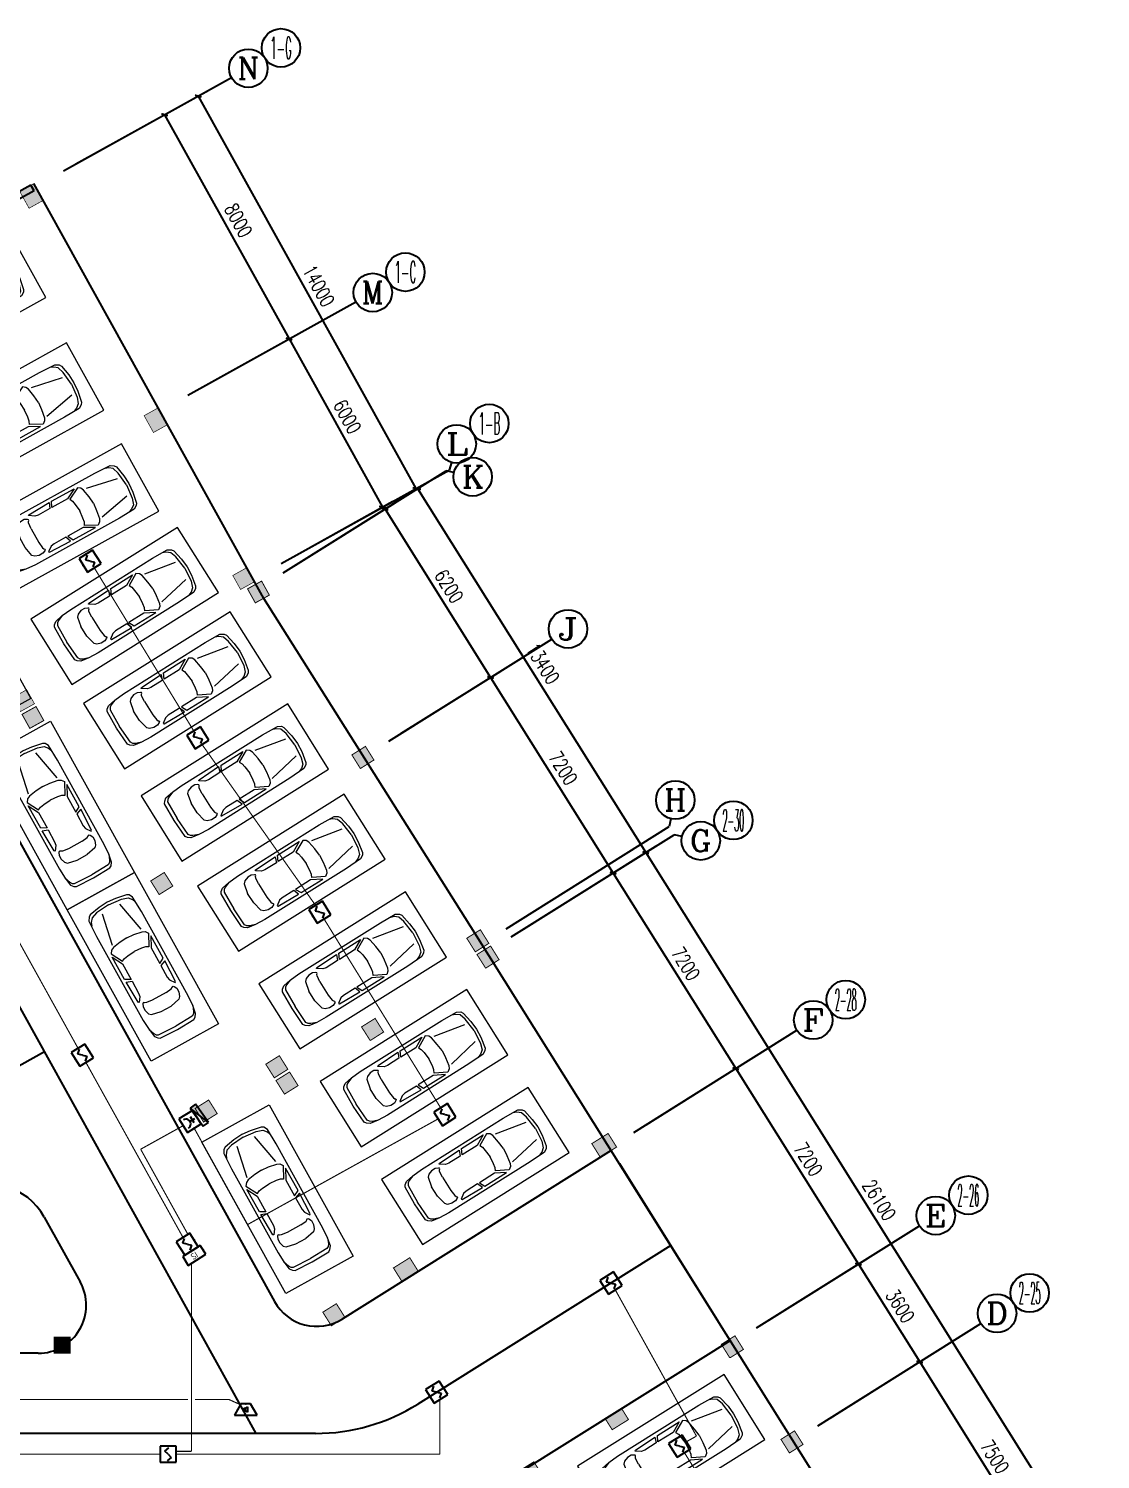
# Model space of a CAD drawing. Extents: x -6243262 to 3079315, y -2914302 to 172723.
# Drawn here: x -1889991 to -1856563, y -993200 to -948566 of the extents above; entities that cross this region are included whole.
import ezdxf
from ezdxf.enums import TextEntityAlignment as Align

# ---------------------------------------------------------------- set-up
doc = ezdxf.new("R2010")
doc.units = 0
doc.header["$LTSCALE"] = 1000
doc.linetypes.add('DOTE', pattern=[2.42, 2, -0.2, 0.02, -0.2])
for name, color, linetype in [('0-柱2', 6, 'Continuous'), ('0-柱网', 2, 'Continuous'), ('AXIS_TEXT', 7, 'Continuous'), ('C-Z-HATCH', 253, 'Continuous'), ('EQUIP-消防', 3, 'Continuous'), ('EQUIP_消火栓', 7, 'Continuous'), ('WIRE-消防', 5, 'DOTE'), ('WIRE-消防广播', 4, 'TG_BC')]:
    doc.layers.add(name, color=color, linetype=linetype)
doc.layers.add('车位', color=252, linetype='Continuous', lineweight=5)
doc.styles.add('_TCH_AXIS', font='COMPLEX', dxfattribs={"bigfont": 'GBCBIG'})
doc.styles.add('_TCH_DIM_T3', font='SIMPLEX', dxfattribs={"width": 0.705882, "bigfont": 'GBCBIG'})
doc.styles.add('_TEL_ATTDEF', font='gbenor', dxfattribs={"bigfont": 'gbcbig'})
doc.styles.add('COMPLEX', font='COMPLEX')
doc.styles.get("Standard").update_dxf_attribs({"font": 'gbenor.shx', "bigfont": 'gbcbig.shx'})
doc.styles.add('TG_LINETYPE', font='SIMPLEX', dxfattribs={"width": 0.8, "height": 3.5, "bigfont": 'HZTXT'})
doc.linetypes.add('TG_BC', pattern='A,2,-0.85,["BC",TG_LINETYPE,S=0.1,R=0,X=-0.65,Y=-0.15],0', length=2.85)
doc.dimstyles.new('_TCH_ARCH&&150', dxfattribs={"dimtxt": 446.25, "dimasz": 150, "dimexe": 375, "dimexo": 450, "dimgap": 189.375, "dimtad": 1, "dimdec": 0, "dimzin": 0, "dimdsep": 46, "dimtxsty": '_TCH_DIM_T3', "dimblk": 'ARCHTICK', "dimcen": 0.09, "dimclrt": 7, "dimazin": 2, "dimtfac": 1, "dimtdec": 0, "dimtix": 1, "dimtmove": 2, "dimatfit": 3, "dimfxl": 0, "dimtolj": 1, "dimtzin": 0, "dimarcsym": 0})

# ---------------------------------------------------------------- blocks, each defined once
blk = doc.blocks.new('chewei')
at = {"layer": '车位', "color": 0}
for p, q in [((49023, 154737), (49090, 154915)), ((49090, 154915), (49134, 154982)), ((49134, 154982), (49201, 155026)), ((49201, 155026), (49801, 155049)), ((50401, 155026), (49801, 155049)), ((50467, 154982), (50401, 155026)), ((50512, 154915), (50467, 154982)), ((50578, 154737), (50512, 154915)), ((49201, 154160), (49245, 154293)), ((49201, 154026), (49201, 154160)), ((49245, 153938), (49201, 154026)), ((49245, 154293), (49312, 154360)), ((49312, 154360), (49623, 154426)), ((49623, 154426), (49978, 154426)), ((50290, 154360), (49978, 154426)), ((50356, 154293), (50290, 154360)), ((50401, 154160), (50356, 154293)), ((50356, 153938), (50401, 154026)), ((50401, 154026), (50401, 154160)), ((49134, 153826), (49112, 153093)), ((49156, 153849), (49134, 153826)), ((49267, 153693), (49156, 153849)), ((49267, 153915), (49245, 153938)), ((49290, 153915), (49267, 153915)), ((49290, 153582), (49267, 153693)), ((49312, 153938), (49290, 153915)), ((49290, 153160), (49290, 153582)), ((49356, 153960), (49312, 153938)), ((49556, 153982), (49356, 153960)), ((50045, 153982), (49556, 153982)), ((50045, 153982), (50245, 153960)), ((50245, 153960), (50290, 153938)), ((50290, 153938), (50312, 153915)), ((50312, 153915), (50334, 153915)), ((50312, 153582), (50334, 153693)), ((50312, 153160), (50312, 153582)), ((50334, 153915), (50356, 153938)), ((50334, 153693), (50445, 153849)), ((50445, 153849), (50467, 153826)), ((50467, 153826), (50490, 153093)), ((49112, 153093), (49290, 153160)), ((50490, 153093), (50312, 153160)), ((49290, 153093), (49112, 153004)), ((49112, 153004), (49112, 152204)), ((49290, 152538), (49290, 153093)), ((50312, 153093), (50490, 153004)), ((50312, 152538), (50312, 153093)), ((50490, 153004), (50490, 152204)), ((49112, 152204), (49290, 152538)), ((49134, 152093), (49334, 152471)), ((49334, 152471), (49423, 152427)), ((49423, 152427), (49556, 152404)), ((49556, 152404), (49801, 152382)), ((50045, 152404), (49801, 152382)), ((50178, 152427), (50045, 152404)), ((50267, 152471), (50178, 152427)), ((50467, 152093), (50267, 152471)), ((50490, 152204), (50312, 152538)), ((49201, 152004), (49134, 152093)), ((49290, 151960), (49201, 152004)), ((49556, 151916), (49290, 151960)), ((49490, 150871), (49290, 151871)), ((49801, 151893), (49556, 151916)), ((49801, 151893), (50045, 151916)), ((50045, 151916), (50312, 151960)), ((50112, 150871), (50312, 151871)), ((50312, 151960), (50401, 152004)), ((50401, 152004), (50467, 152093)), ((49067, 150938), (49023, 151049)), ((49156, 150827), (49067, 150938)), ((50445, 150827), (50534, 150938)), ((50534, 150938), (50578, 151049)), ((49356, 150760), (49156, 150827)), ((49801, 150716), (49356, 150760)), ((49801, 150716), (50245, 150760)), ((50245, 150760), (50445, 150827))]:
    blk.add_line(p, q, dxfattribs=at)
for points in [[(48601, 150227), (51001, 150227), (51001, 155627), (48601, 155627)], [(50578, 154737), (50601, 154404), (50601, 151404), (50578, 150871), (50512, 150760), (50445, 150716), (50090, 150649), (49801, 150627), (49512, 150649), (49156, 150716), (49090, 150760), (49023, 150871), (49001, 151404), (49001, 154404), (49023, 154737), (49067, 155004), (49134, 155093), (49201, 155137), (49801, 155160), (50401, 155137), (50467, 155093), (50534, 155004)]]:
    blk.add_lwpolyline(points, close=True, dxfattribs=at)
blk = doc.blocks.new('0-柱2')
at = {"layer": '0-柱2'}
h = blk.add_hatch(color=0, dxfattribs=at)
h.dxf.hatch_style = 1
h.paths.add_polyline_path([(57478, 42147), (57916, 42390), (58158, 41952), (57721, 41710)])
h = blk.add_hatch(color=0, dxfattribs=at)
h.dxf.hatch_style = 1
h.paths.add_polyline_path([(50444, 38233), (50881, 38476), (51124, 38039), (50687, 37796)])
h = blk.add_hatch(color=0, dxfattribs=at)
h.dxf.hatch_style = 1
h.paths.add_polyline_path([(60732, 36967), (60998, 36543), (61421, 36808), (61155, 37233)])
h = blk.add_hatch(color=0, dxfattribs=at)
h.dxf.hatch_style = 1
h.paths.add_polyline_path([(54458, 33035), (54723, 32611), (55147, 32876), (54881, 33300)])
h = blk.add_hatch(color=0, dxfattribs=at)
h.dxf.hatch_style = 1
h.paths.add_polyline_path([(64316, 31248), (64582, 30824), (65005, 31089), (64740, 31513)])
h = blk.add_hatch(color=0, dxfattribs=at)
h.dxf.hatch_style = 1
h.paths.add_polyline_path([(58047, 27318), (58313, 26894), (58736, 27159), (58470, 27583)])
h = blk.add_hatch(color=0, dxfattribs=at)
h.dxf.hatch_style = 1
h.paths.add_polyline_path([(55843, 25937), (56109, 25512), (56532, 25778), (56266, 26202)])
h = blk.add_hatch(color=0, dxfattribs=at)
h.dxf.hatch_style = 1
h.paths.add_polyline_path([(59826, 19582), (60092, 19158), (60515, 19423), (60249, 19847)])
h = blk.add_hatch(color=0, dxfattribs=at)
h.dxf.hatch_style = 1
h.paths.add_polyline_path([(51450, 18800), (51950, 18800), (51950, 18300), (51450, 18300)])
at = {"layer": '0-柱2', "color": 0, "const_width": 30}
for points in [[(57478, 42147), (57916, 42390), (58158, 41952), (57721, 41710)], [(50444, 38233), (50881, 38476), (51124, 38039), (50687, 37796)], [(60732, 36967), (60998, 36543), (61421, 36808), (61155, 37233)], [(54458, 33035), (54723, 32611), (55147, 32876), (54881, 33300)], [(64316, 31248), (64582, 30824), (65005, 31089), (64740, 31513)], [(58047, 27318), (58313, 26894), (58736, 27159), (58470, 27583)], [(55843, 25937), (56109, 25512), (56532, 25778), (56266, 26202)], [(59826, 19582), (60092, 19158), (60515, 19423), (60249, 19847)], [(51450, 18800), (51950, 18800), (51950, 18300), (51450, 18300)]]:
    blk.add_lwpolyline(points, close=True, dxfattribs=at)
blk = doc.blocks.new('1#柱网')
at = {"layer": '0-柱网'}
for points in [[(533705, 93967), (533705, 93367), (534205, 93367), (534205, 93967)], [(533705, 85967), (533705, 85367), (534205, 85367), (534205, 85967)], [(525855, 80267), (525855, 79767), (526355, 79767), (526355, 80267)], [(533705, 80267), (533705, 79767), (534205, 79767), (534205, 80267)]]:
    blk.add_hatch(color=0, dxfattribs=at).paths.add_polyline_path(points)
at = {"layer": '0-柱网', "color": 0, "const_width": 20}
for points in [[(533705, 93967), (533705, 93367), (534205, 93367), (534205, 93967), (533705, 93967)], [(533705, 85967), (533705, 85367), (534205, 85367), (534205, 85967), (533705, 85967)], [(525855, 80267), (525855, 79767), (526355, 79767), (526355, 80267), (525855, 80267)], [(533705, 80267), (533705, 79767), (534205, 79767), (534205, 80267), (533705, 80267)]]:
    blk.add_lwpolyline(points, dxfattribs=at)
blk = doc.blocks.new('宿舍楼柱网1')
at = {"layer": '0-柱网'}
h = blk.add_hatch(color=0, dxfattribs=at)
h.dxf.hatch_style = 1
h.paths.add_polyline_path([(645860, 167538), (646284, 167803), (646019, 168227), (645595, 167962)])
h = blk.add_hatch(color=0, dxfattribs=at)
h.dxf.hatch_style = 1
h.paths.add_polyline_path([(642259, 165280), (642683, 165545), (642418, 165969), (641994, 165704)])
h = blk.add_hatch(color=0, dxfattribs=at)
h.dxf.hatch_style = 1
h.paths.add_polyline_path([(639588, 163611), (640012, 163876), (639747, 164300), (639323, 164035)])
h = blk.add_hatch(color=0, dxfattribs=at)
h.dxf.hatch_style = 1
h.paths.add_polyline_path([(649438, 161642), (649946, 161960), (649682, 162384), (649173, 162066)])
h = blk.add_hatch(color=0, dxfattribs=at)
h.dxf.hatch_style = 1
h.paths.add_polyline_path([(643252, 157765), (643761, 158083), (643496, 158507), (642987, 158189)])
h = blk.add_hatch(color=0, dxfattribs=at)
h.dxf.hatch_style = 1
h.paths.add_polyline_path([(653479, 155382), (653903, 155647), (653638, 156071), (653214, 155806)])
h = blk.add_hatch(color=0, dxfattribs=at)
h.dxf.hatch_style = 1
h.paths.add_polyline_path([(649809, 153141), (650318, 153459), (650106, 153798), (649597, 153480)])
h = blk.add_hatch(color=0, dxfattribs=at)
h.dxf.hatch_style = 1
h.paths.add_polyline_path([(655338, 152417), (655762, 152682), (655497, 153106), (655073, 152841)])
h = blk.add_hatch(color=0, dxfattribs=at)
h.dxf.hatch_style = 1
h.paths.add_polyline_path([(647208, 151453), (647632, 151718), (647367, 152142), (646943, 151877)])
h = blk.add_hatch(color=0, dxfattribs=at)
h.dxf.hatch_style = 1
h.paths.add_polyline_path([(651721, 150092), (652229, 150410), (652017, 150749), (651509, 150431)])
h = blk.add_hatch(color=0, dxfattribs=at)
h.dxf.hatch_style = 1
h.paths.add_polyline_path([(649067, 148487), (649491, 148752), (649226, 149176), (648802, 148911)])
h = blk.add_hatch(color=0, dxfattribs=at)
h.dxf.hatch_style = 1
h.paths.add_polyline_path([(659156, 146135), (659665, 146453), (659400, 146877), (658891, 146560)])
h = blk.add_hatch(color=0, dxfattribs=at)
h.dxf.hatch_style = 1
h.paths.add_polyline_path([(648829, 146138), (649071, 146576), (649596, 146285), (649354, 145848)])
h = blk.add_hatch(color=0, dxfattribs=at)
h.dxf.hatch_style = 1
h.paths.add_polyline_path([(631658, 145126), (632158, 145126), (632158, 144526), (631658, 144526)])
h = blk.add_hatch(color=0, dxfattribs=at)
h.dxf.hatch_style = 1
h.paths.add_polyline_path([(639508, 145126), (640008, 145126), (640008, 144626), (639508, 144626)])
h = blk.add_hatch(color=0, dxfattribs=at)
h.dxf.hatch_style = 1
h.paths.add_polyline_path([(646708, 145126), (647208, 145126), (647208, 144526), (646708, 144526)])
h = blk.add_hatch(color=0, dxfattribs=at)
h.dxf.hatch_style = 1
h.paths.add_polyline_path([(654841, 142811), (655083, 143249), (654558, 143539), (654316, 143102)])
h = blk.add_hatch(color=0, dxfattribs=at)
h.dxf.hatch_style = 1
h.paths.add_polyline_path([(639658, 142026), (640058, 142026), (640058, 141426), (639658, 141426)])
h = blk.add_hatch(color=0, dxfattribs=at)
h.dxf.hatch_style = 1
h.paths.add_polyline_path([(657509, 141335), (657751, 141772), (657313, 142015), (657071, 141577)])
h = blk.add_hatch(color=0, dxfattribs=at)
h.dxf.hatch_style = 1
h.paths.add_polyline_path([(631658, 137826), (632158, 137826), (632158, 137226), (631658, 137226)])
h = blk.add_hatch(color=0, dxfattribs=at)
h.dxf.hatch_style = 1
h.paths.add_polyline_path([(639508, 137726), (640008, 137726), (640008, 137226), (639508, 137226)])
h = blk.add_hatch(color=0, dxfattribs=at)
h.dxf.hatch_style = 1
h.paths.add_polyline_path([(646708, 137826), (647208, 137826), (647208, 137226), (646708, 137226)])
h = blk.add_hatch(color=0, dxfattribs=at)
h.dxf.hatch_style = 1
h.paths.add_polyline_path([(654058, 137826), (654558, 137826), (654558, 137226), (654058, 137226)])
at = {"layer": 'C-Z-HATCH'}
h = blk.add_hatch(color=0, dxfattribs=at)
h.dxf.hatch_style = 1
edge = h.paths.add_edge_path()
edge.add_line((642259, 165280), (642680, 165549))
edge.add_line((642680, 165549), (642415, 165973))
edge.add_line((642415, 165973), (641991, 165708))
edge.add_line((641991, 165708), (642262, 165283))
at = {"layer": '0-柱网', "color": 0, "const_width": 30}
for points in [[(645860, 167538), (646281, 167806), (646016, 168231), (645592, 167966), (645863, 167540)], [(642259, 165280), (642680, 165549), (642415, 165973), (641991, 165708), (642262, 165283)], [(639588, 163611), (640012, 163876), (639747, 164300), (639323, 164035), (639588, 163611)], [(649440, 161638), (649946, 161960), (649682, 162384), (649173, 162066), (649438, 161642)], [(643252, 157765), (643761, 158083), (643496, 158507), (642987, 158189), (643252, 157765)], [(653483, 155385), (653903, 155647), (653638, 156071), (653214, 155806), (653479, 155382)], [(649809, 153141), (650318, 153459), (650106, 153798), (649597, 153480), (649809, 153141)], [(655338, 152417), (655762, 152682), (655497, 153106), (655073, 152841), (655338, 152417)], [(647208, 151453), (647632, 151718), (647367, 152142), (646943, 151877), (647208, 151453)], [(651721, 150092), (652229, 150410), (652017, 150749), (651509, 150431), (651721, 150092)], [(649067, 148487), (649491, 148752), (649226, 149176), (648802, 148911), (649067, 148487)], [(659156, 146135), (659665, 146453), (659400, 146877), (658891, 146560), (659156, 146135)], [(648829, 146138), (649071, 146576), (649596, 146285), (649354, 145848), (648829, 146138)], [(654841, 142811), (655083, 143249), (654558, 143539), (654316, 143102), (654841, 142811)], [(657509, 141335), (657751, 141772), (657313, 142015), (657071, 141577), (657509, 141335)]]:
    blk.add_lwpolyline(points, dxfattribs=at)
for points in [[(631658, 145126), (632158, 145126), (632158, 144526), (631658, 144526)], [(639508, 145126), (640008, 145126), (640008, 144626), (639508, 144626)], [(646708, 145126), (647208, 145126), (647208, 144526), (646708, 144526)], [(639658, 142026), (640058, 142026), (640058, 141426), (639658, 141426)], [(631658, 137826), (632158, 137826), (632158, 137226), (631658, 137226)], [(639508, 137726), (640008, 137726), (640008, 137226), (639508, 137226)], [(646708, 137826), (647208, 137826), (647208, 137226), (646708, 137226)], [(654058, 137826), (654558, 137826), (654558, 137226), (654058, 137226)]]:
    blk.add_lwpolyline(points, close=True, dxfattribs=at)
blk = doc.blocks.new('_ArchTick')
at = {"color": 0, "linetype": 'ByBlock', "const_width": 0.4}
blk.add_lwpolyline([(-0.5, -0.5), (0.5, 0.5)], dxfattribs=at)
blk = doc.blocks.new('*D596')
at = {"layer": '0-柱网', "color": 0, "lineweight": -2, "transparency": 16777216}
for p, q in [((1386560, -1162701), (1390691, -1160112)), ((1390373, -1160312), (1404234, -1182427)), ((1400421, -1184817), (1404552, -1182228))]:
    blk.add_line(p, q, dxfattribs=at)
at = {"layer": 'Defpoints', "color": 0, "transparency": 16777216}
for p in [(1386179, -1162940), (1404234, -1182427), (1400040, -1185056)]:
    blk.add_point(p, dxfattribs=at)
at = {"layer": '0-柱网', "color": 0, "lineweight": -2, "transparency": 16777216, "xscale": 150, "yscale": 150, "zscale": 150}
for p, rotation in [((1390373, -1160312), 122.0782976762224), ((1404234, -1182427), 302.0782976762223)]:
    blk.add_blockref('_ArchTick', p, dxfattribs=dict(at, rotation=rotation))
at = {"layer": '0-柱网', "color": 7, "transparency": 16777216, "insert": (1397653, -1171150), "char_height": 446.2, "attachment_point": 5, "rotation": 302.0783, "style": '_TCH_DIM_T3'}
blk.add_mtext('\\A1;26100', dxfattribs=at)
blk = doc.blocks.new('*D597')
at = {"layer": '0-柱网', "color": 0, "lineweight": -2, "transparency": 16777216}
for p, q in [((1379444, -1151347), (1383574, -1148758)), ((1383257, -1148957), (1390373, -1160312)), ((1386560, -1162701), (1390691, -1160112))]:
    blk.add_line(p, q, dxfattribs=at)
at = {"layer": 'Defpoints', "color": 0, "transparency": 16777216}
for p in [(1379062, -1151586), (1390373, -1160312), (1386179, -1162940)]:
    blk.add_point(p, dxfattribs=at)
at = {"layer": '0-柱网', "color": 0, "lineweight": -2, "transparency": 16777216, "xscale": 150, "yscale": 150, "zscale": 150}
for p, rotation in [((1383257, -1148957), 122.0782976762227), ((1390373, -1160312), 302.0782976762227)]:
    blk.add_blockref('_ArchTick', p, dxfattribs=dict(at, rotation=rotation))
at = {"layer": '0-柱网', "color": 7, "transparency": 16777216, "insert": (1387164, -1154415), "char_height": 446.2, "attachment_point": 5, "rotation": 302.0783, "style": '_TCH_DIM_T3'}
blk.add_mtext('\\A1;13400', dxfattribs=at)
blk = doc.blocks.new('*D599')
at = {"layer": '0-柱网', "color": 0, "lineweight": -2, "transparency": 16777216}
for p, q in [((1396119, -1177953), (1399233, -1176002)), ((1398916, -1176201), (1402899, -1182556)), ((1400102, -1184308), (1403216, -1182356))]:
    blk.add_line(p, q, dxfattribs=at)
at = {"layer": 'Defpoints', "color": 0, "transparency": 16777216}
for p in [(1395738, -1178192), (1402899, -1182556), (1399721, -1184547)]:
    blk.add_point(p, dxfattribs=at)
at = {"layer": '0-柱网', "color": 0, "lineweight": -2, "transparency": 16777216, "xscale": 150, "yscale": 150, "zscale": 150}
for p, rotation in [((1398916, -1176201), 122.0782976762227), ((1402899, -1182556), 302.0782976762227)]:
    blk.add_blockref('_ArchTick', p, dxfattribs=dict(at, rotation=rotation))
at = {"layer": '0-柱网', "color": 7, "transparency": 16777216, "insert": (1401257, -1179159), "char_height": 446.2, "attachment_point": 5, "rotation": 302.0783, "style": '_TCH_DIM_T3'}
blk.add_mtext('\\A1;7500', dxfattribs=at)
blk = doc.blocks.new('*D600')
at = {"layer": '0-柱网', "color": 0, "lineweight": -2, "transparency": 16777216}
for p, q in [((1394208, -1174903), (1397321, -1172951)), ((1397004, -1173150), (1398916, -1176201)), ((1396119, -1177953), (1399233, -1176002))]:
    blk.add_line(p, q, dxfattribs=at)
at = {"layer": 'Defpoints', "color": 0, "transparency": 16777216}
for p in [(1393826, -1175142), (1398916, -1176201), (1395738, -1178192)]:
    blk.add_point(p, dxfattribs=at)
at = {"layer": '0-柱网', "color": 0, "lineweight": -2, "transparency": 16777216, "xscale": 150, "yscale": 150, "zscale": 150}
for p, rotation in [((1397004, -1173150), 122.078297676221), ((1398916, -1176201), 302.078297676221)]:
    blk.add_blockref('_ArchTick', p, dxfattribs=dict(at, rotation=rotation))
at = {"layer": '0-柱网', "color": 7, "transparency": 16777216, "insert": (1398309, -1174456), "char_height": 446.2, "attachment_point": 5, "rotation": 302.0783, "style": '_TCH_DIM_T3'}
blk.add_mtext('\\A1;3600', dxfattribs=at)
blk = doc.blocks.new('*D601')
at = {"layer": '0-柱网', "color": 0, "lineweight": -2, "transparency": 16777216}
for p, q in [((1390384, -1168802), (1393498, -1166850)), ((1393180, -1167050), (1397004, -1173150)), ((1394208, -1174903), (1397321, -1172951))]:
    blk.add_line(p, q, dxfattribs=at)
at = {"layer": 'Defpoints', "color": 0, "transparency": 16777216}
for p in [(1390002, -1169041), (1397004, -1173150), (1393826, -1175142)]:
    blk.add_point(p, dxfattribs=at)
at = {"layer": '0-柱网', "color": 0, "lineweight": -2, "transparency": 16777216, "xscale": 150, "yscale": 150, "zscale": 150}
for p, rotation in [((1393180, -1167050), 122.078297676224), ((1397004, -1173150), 302.078297676224)]:
    blk.add_blockref('_ArchTick', p, dxfattribs=dict(at, rotation=rotation))
at = {"layer": '0-柱网', "color": 7, "transparency": 16777216, "insert": (1395441, -1169881), "char_height": 446.2, "attachment_point": 5, "rotation": 302.0783, "style": '_TCH_DIM_T3'}
blk.add_mtext('\\A1;7200', dxfattribs=at)
blk = doc.blocks.new('*D602')
at = {"layer": '0-柱网', "color": 0, "lineweight": -2, "transparency": 16777216}
for p, q in [((1386560, -1162701), (1389674, -1160750)), ((1389356, -1160949), (1393180, -1167050)), ((1390384, -1168802), (1393498, -1166850))]:
    blk.add_line(p, q, dxfattribs=at)
at = {"layer": 'Defpoints', "color": 0, "transparency": 16777216}
for p in [(1386179, -1162940), (1393180, -1167050), (1390002, -1169041)]:
    blk.add_point(p, dxfattribs=at)
at = {"layer": '0-柱网', "color": 0, "lineweight": -2, "transparency": 16777216, "xscale": 150, "yscale": 150, "zscale": 150}
for p, rotation in [((1389356, -1160949), 122.078297676223), ((1393180, -1167050), 302.078297676223)]:
    blk.add_blockref('_ArchTick', p, dxfattribs=dict(at, rotation=rotation))
at = {"layer": '0-柱网', "color": 7, "transparency": 16777216, "insert": (1391618, -1163780), "char_height": 446.2, "attachment_point": 5, "rotation": 302.0783, "style": '_TCH_DIM_T3'}
blk.add_mtext('\\A1;7200', dxfattribs=at)
blk = doc.blocks.new('*D603')
at = {"layer": '0-柱网', "color": 0, "lineweight": -2, "transparency": 16777216}
for p, q in [((1382736, -1156601), (1385850, -1154649)), ((1385532, -1154848), (1389356, -1160949)), ((1386560, -1162701), (1389674, -1160750))]:
    blk.add_line(p, q, dxfattribs=at)
at = {"layer": 'Defpoints', "color": 0, "transparency": 16777216}
for p in [(1382355, -1156840), (1389356, -1160949), (1386179, -1162940)]:
    blk.add_point(p, dxfattribs=at)
at = {"layer": '0-柱网', "color": 0, "lineweight": -2, "transparency": 16777216, "xscale": 150, "yscale": 150, "zscale": 150}
for p, rotation in [((1385532, -1154848), 122.0782976762219), ((1389356, -1160949), 302.0782976762218)]:
    blk.add_blockref('_ArchTick', p, dxfattribs=dict(at, rotation=rotation))
at = {"layer": '0-柱网', "color": 7, "transparency": 16777216, "insert": (1387794, -1157679), "char_height": 446.2, "attachment_point": 5, "rotation": 302.0783, "style": '_TCH_DIM_T3'}
blk.add_mtext('\\A1;7200', dxfattribs=at)
blk = doc.blocks.new('*D604')
at = {"layer": '0-柱网', "color": 0, "lineweight": -2, "transparency": 16777216}
for p, q in [((1379444, -1151347), (1382557, -1149396)), ((1382240, -1149595), (1385532, -1154848)), ((1382736, -1156601), (1385850, -1154649))]:
    blk.add_line(p, q, dxfattribs=at)
at = {"layer": 'Defpoints', "color": 0, "transparency": 16777216}
for p in [(1379062, -1151586), (1385532, -1154848), (1382355, -1156840)]:
    blk.add_point(p, dxfattribs=at)
at = {"layer": '0-柱网', "color": 0, "lineweight": -2, "transparency": 16777216, "xscale": 150, "yscale": 150, "zscale": 150}
for p, rotation in [((1382240, -1149595), 122.0782976762231), ((1385532, -1154848), 302.0782976762231)]:
    blk.add_blockref('_ArchTick', p, dxfattribs=dict(at, rotation=rotation))
at = {"layer": '0-柱网', "color": 7, "transparency": 16777216, "insert": (1384236, -1152002), "char_height": 446.2, "attachment_point": 5, "rotation": 302.0783, "style": '_TCH_DIM_T3'}
blk.add_mtext('\\A1;6200', dxfattribs=at)
blk = doc.blocks.new('_AXISO')
at = {"color": 0}
blk.add_circle((0, 0), 0.5, dxfattribs=at)
at = {"layer": 'AXIS_TEXT', "color": 0, "style": 'COMPLEX', "width": 1.041667}
blk.add_attdef('A', text='', height=0.56, dxfattribs=at).set_placement((-0.25, -0.28), (0.25, -0.28), align=Align.FIT)
blk = doc.blocks.new('*D617')
at = {"layer": '0-柱网', "color": 0, "lineweight": -2, "transparency": 16777216}
for p, q in [((1372601, -1138827), (1376742, -1136530)), ((1376414, -1136712), (1383205, -1148955)), ((1379391, -1151070), (1383533, -1148773))]:
    blk.add_line(p, q, dxfattribs=at)
at = {"layer": 'Defpoints', "color": 0, "transparency": 16777216}
for p in [(1372207, -1139046), (1383205, -1148955), (1378998, -1151288)]:
    blk.add_point(p, dxfattribs=at)
at = {"layer": '0-柱网', "color": 0, "lineweight": -2, "transparency": 16777216, "xscale": 150, "yscale": 150, "zscale": 150}
for p, rotation in [((1376414, -1136712), 119.0154427974566), ((1383205, -1148955), 299.0154427974566)]:
    blk.add_blockref('_ArchTick', p, dxfattribs=dict(at, rotation=rotation))
at = {"layer": '0-柱网', "color": 7, "transparency": 16777216, "insert": (1380170, -1142633), "char_height": 446.2, "attachment_point": 5, "rotation": 299.0154, "style": '_TCH_DIM_T3'}
blk.add_mtext('\\A1;14000', dxfattribs=at)
blk = doc.blocks.new('*D618')
at = {"layer": '0-柱网', "color": 0, "lineweight": -2, "transparency": 16777216}
for p, q in [((1376481, -1145823), (1379575, -1144107)), ((1379247, -1144289), (1382157, -1149536)), ((1379391, -1151070), (1382485, -1149354))]:
    blk.add_line(p, q, dxfattribs=at)
at = {"layer": 'Defpoints', "color": 0, "transparency": 16777216}
for p in [(1376087, -1146042), (1382157, -1149536), (1378998, -1151288)]:
    blk.add_point(p, dxfattribs=at)
at = {"layer": '0-柱网', "color": 0, "lineweight": -2, "transparency": 16777216, "xscale": 150, "yscale": 150, "zscale": 150}
for p, rotation in [((1379247, -1144289), 119.015442797457), ((1382157, -1149536), 299.015442797457)]:
    blk.add_blockref('_ArchTick', p, dxfattribs=dict(at, rotation=rotation))
at = {"layer": '0-柱网', "color": 7, "transparency": 16777216, "insert": (1381063, -1146713), "char_height": 446.2, "attachment_point": 5, "rotation": 299.0154, "style": '_TCH_DIM_T3'}
blk.add_mtext('\\A1;6000', dxfattribs=at)
blk = doc.blocks.new('*D619')
at = {"layer": '0-柱网', "color": 0, "lineweight": -2, "transparency": 16777216}
for p, q in [((1372601, -1138827), (1375694, -1137111)), ((1375366, -1137293), (1379247, -1144289)), ((1376481, -1145823), (1379575, -1144107))]:
    blk.add_line(p, q, dxfattribs=at)
at = {"layer": 'Defpoints', "color": 0, "transparency": 16777216}
for p in [(1372207, -1139046), (1379247, -1144289), (1376087, -1146042)]:
    blk.add_point(p, dxfattribs=at)
at = {"layer": '0-柱网', "color": 0, "lineweight": -2, "transparency": 16777216, "xscale": 150, "yscale": 150, "zscale": 150}
for p, rotation in [((1375366, -1137293), 119.0154427974577), ((1379247, -1144289), 299.0154427974577)]:
    blk.add_blockref('_ArchTick', p, dxfattribs=dict(at, rotation=rotation))
at = {"layer": '0-柱网', "color": 7, "transparency": 16777216, "insert": (1377667, -1140591), "char_height": 446.2, "attachment_point": 5, "rotation": 299.0154, "style": '_TCH_DIM_T3'}
blk.add_mtext('\\A1;8000', dxfattribs=at)
blk = doc.blocks.new('$Equip$00002649')
for p, q in [((-0.5, 0.5), (-0.5, -0.5)), ((0.5, 0.5), (-0.5, 0.5)), ((-0.2, 0.2), (0.05, 0.4)), ((0, 0), (-0.2, 0.2)), ((0, 0), (0.2, -0.2)), ((0.5, -0.5), (0.5, 0.5)), ((-0.5, -0.5), (0.5, -0.5)), ((0.2, -0.2), (-0.05, -0.4))]:
    blk.add_line(p, q)
at = {"const_width": 0.04}
blk.add_lwpolyline([(-0.5, 0.5), (0.5, 0.5), (0.5, -0.5), (-0.5, -0.5), (-0.5, 0.5), (0.5, 0.5)], dxfattribs=at)
for p in [(-0.5, 0), (0, 0.5), (0.5, 0), (0, -0.5)]:
    blk.add_point(p)
at = {"color": 7, "flags": 1}
for tag, height, p in [('A', 0.00002, (0, 0)), ('B', 0.4, (0.762, -0.208))]:
    blk.add_attdef(tag, text='', height=height, dxfattribs=at).set_placement(p, align=Align.MIDDLE_CENTER)
blk = doc.blocks.new('$equip$00002656')
for p, q in [((-0.5, 1), (-0.5, 0)), ((0.5, 1), (-0.5, 1)), ((0.5, 0), (0.5, 1)), ((-0.5, 0), (0.5, 0)), ((-0.219, 0.331), (0.222, 0.331)), ((0, 0.5), (0, 0.15))]:
    blk.add_line(p, q)
at = {"const_width": 0.04}
blk.add_lwpolyline([(-0.5, 1), (0.5, 1), (0.5, 0), (-0.5, 0), (-0.5, 1), (0.5, 1)], dxfattribs=at)
blk.add_arc((0, 0.8), 0.3, 180, 0)
for p in [(0, 1), (-0.5, 0.5), (0, 0), (0.5, 0.5)]:
    blk.add_point(p)
at = {"color": 7, "flags": 1}
for tag, height, p in [('A', 0.00002, (0, 0)), ('B', 0.4, (0.762, 0.292))]:
    blk.add_attdef(tag, text='', height=height, dxfattribs=at).set_placement(p, align=Align.MIDDLE_CENTER)
blk = doc.blocks.new('$equip$00002677')
for p, q in [((-0.3, 0.699), (-0.703, 0)), ((-0.703, 0), (0.703, 0)), ((0.3, 0.699), (-0.3, 0.699)), ((-0.117, 0.421), (-0.117, 0.26)), ((-0.117, 0.421), (-0.036, 0.421)), ((-0.036, 0.26), (-0.117, 0.26)), ((-0.036, 0.421), (0.118, 0.503)), ((-0.036, 0.421), (-0.036, 0.26)), ((0.118, 0.173), (-0.036, 0.26)), ((0.118, 0.503), (0.118, 0.173)), ((0.703, 0), (0.3, 0.699))]:
    blk.add_line(p, q)
at = {"const_width": 0.04}
blk.add_lwpolyline([(-0.3, 0.699), (0.3, 0.699), (0.703, 0), (-0.703, 0), (-0.3, 0.699), (0.3, 0.699)], dxfattribs=at)
blk.add_lwpolyline([(-0.3, 0.699), (0.3, 0.699), (0.703, 0), (-0.703, 0), (-0.3, 0.699), (0.3, 0.699)], dxfattribs=at)
for p in [(-0.501, 0.349), (0, 0.699), (0, 0), (0.502, 0.349)]:
    blk.add_point(p)
at = {"color": 7, "flags": 1}
for tag, height, p in [('A', 0.00002, (0, 0)), ('B', 0.4, (0.961, 0.299))]:
    blk.add_attdef(tag, text='', height=height, dxfattribs=at).set_placement(p, align=Align.MIDDLE_CENTER)
blk = doc.blocks.new('$equip$00002776')
for p, q in [((0.65, 0.65), (-0.65, 0.65)), ((-0.65, 0.65), (-0.65, 0)), ((-0.65, 0), (0.65, 0)), ((0.65, 0), (0.65, 0.65))]:
    blk.add_line(p, q)
at = {"const_width": 0.04}
blk.add_lwpolyline([(-0.65, 0.65), (-0.65, 0), (0.65, 0), (0.65, 0.65), (-0.65, 0.65), (-0.65, 0)], dxfattribs=at)
for p in [(-0.65, 0.325), (0, 0.65), (0, 0), (0.65, 0.325)]:
    blk.add_point(p)
at = {"color": 7}
blk.add_attdef('$TEXT$', text='', height=0.4, dxfattribs=at).set_placement((0.006, 0.343), align=Align.MIDDLE_CENTER)
at = {"color": 7, "flags": 1}
for tag, p in [('A', (0, 0)), ('B', (0.905, 0.246))]:
    blk.add_attdef(tag, text='', height=0.4, dxfattribs=at).set_placement(p, align=Align.MIDDLE_CENTER)
blk = doc.blocks.new('$TwtSys$00000434')
for p, q in [((-0.5, 0.5), (-0.5, -0.5)), ((-0.5, -0.5), (0.5, 0.5)), ((0.5, 0.5), (-0.5, 0.5)), ((0.5, -0.5), (0.5, 0.5)), ((-0.5, -0.5), (0.5, -0.5))]:
    blk.add_line(p, q)
blk.add_solid([(0.5, -0.5), (0.5, 0.5), (-0.5, -0.5)])
blk = doc.blocks.new('345634')
at = {"layer": '0-柱网', "color": 8}
for p, q in [((1372207, -1139045.6), (1377454, -1136135.3)), ((1371196.6, -1139491.7), (1327725.6, -1163603.4)), ((1371293.6, -1139666.6), (1371196.6, -1139491.7)), ((1371293.6, -1139666.6), (1327874.1, -1163749.7)), ((1376087.4, -1146041.5), (1381334.3, -1143131.2)), ((1378997.7, -1151288.4), (1384244.6, -1148378.2)), ((1379062.3, -1151586.3), (1384146.2, -1148399.8)), ((1384388.5, -1148455.4), (1384146.2, -1148399.8)), ((1384313, -1148139.2), (1384244.6, -1148378.2)), ((1366647, -1152421.3), (1378793.3, -1174319.9)), ((1364460.8, -1153633.9), (1378215.3, -1178431.9)), ((1382355, -1156839.7), (1387438.9, -1153653.2)), ((1386019.4, -1162686.2), (1391103.3, -1159499.7)), ((1391158.9, -1159257.5), (1391103.3, -1159499.7)), ((1386178.7, -1162940.4), (1391262.7, -1159753.9)), ((1391504.9, -1159809.5), (1391262.7, -1159753.9)), ((1390002.5, -1169041.1), (1395086.4, -1165854.7)), ((1371615.2, -1166532.6), (1350161.9, -1178431.9)), ((1389293, -1169603.8), (1380901.6, -1174863.3)), ((1371611.7, -1171680.4), (1372734.2, -1173704.3)), ((1393826.2, -1175141.9), (1398910.2, -1171955.4)), ((1391151.8, -1172569.5), (1383260, -1177515.8)), ((1395738.1, -1178192.2), (1400822.1, -1175005.8)), ((1393010.5, -1175535.1), (1385861.7, -1180015.8)), ((1371422.5, -1175931.9), (1360209.8, -1175931.9)), ((1380073.5, -1178431.9), (1334874.1, -1178431.9))]:
    blk.add_line(p, q, dxfattribs=at)
for points in [[(1385044.2, -1162824.9), (1378462.7, -1152385.6), (1371284, -1139443.2)], [(1338674.1, -1194031.9), (1394633.1, -1194031.9), (1399308.6, -1185583.5), (1385044.2, -1162824.9)], [(1389550.8, -1170015.1), (1392634.8, -1174935.7)]]:
    blk.add_lwpolyline(points, dxfattribs=at)
for centre in [(1378995.4, -1135207), (1382875.8, -1142202.9), (1385495, -1146925.1), (1393106.5, -1159306.4), (1396611.6, -1164898.7), (1400435.4, -1170999.5), (1402347.2, -1174049.8)]:
    blk.add_circle(centre, 600, dxfattribs=at)
for centre, radius, start, end in [((1369862.7, -1172650.5), 2000, 29.01544, 119.01544), ((1371422.5, -1174431.9), 1500, 270, 29.01544), ((1380105, -1173592.3), 1500, 209.01544, 302.07828), ((1380073.5, -1172431.9), 6000, 270, 302.07828)]:
    blk.add_arc(centre, radius, start, end, dxfattribs=at)
ref = blk.add_blockref('_AXISO', (1377978.6, -1135844.3), dxfattribs=dict(at, xscale=1200, yscale=1200, zscale=1200))
ref.add_attrib('A', 'N', dxfattribs={"layer": 'AXIS_TEXT', "color": 8, "height": 678.8, "style": '_TCH_AXIS', "width": 1.105263}).set_placement((1377639.2, -1136183.7), (1378318.1, -1136183.7), align=Align.FIT)
for name, p, rotation in [('1#柱网', (949705.9, -1480730.1), 29.01544279361993), ('chewei', (1526610.8, -1112630.5), 119.0154427935201), ('chewei', (1528412.4, -1116144.2), 119.0154427935201), ('chewei', (1530130.3, -1119290.4), 119.0154427935201), ('chewei', (1530144.7, -1113599.1), 122.0782976762323), ('chewei', (1531787.3, -1116230.3), 122.0782976762323), ('chewei', (1533583.6, -1119106.6), 122.0782976762323), ('chewei', (1535346.3, -1121918.8), 122.0782976762323), ('chewei', (1537258.1, -1124969.2), 122.0782976762323), ('chewei', (1539170, -1128019.5), 122.0782976762323), ('chewei', (1541081.9, -1131069.9), 122.0782976762323), ('chewei', (1547191.7, -1140020.8), 122.0782976762323)]:
    blk.add_blockref(name, p, dxfattribs=dict(at, rotation=rotation))
ref = blk.add_blockref('_AXISO', (1381859, -1142840.2), dxfattribs=dict(at, xscale=1200, yscale=1200, zscale=1200))
ref.add_attrib('A', 'M', dxfattribs={"layer": 'AXIS_TEXT', "color": 8, "height": 678.8, "style": '_TCH_AXIS'}).set_placement((1381519.6, -1143179.6), (1382198.4, -1143179.6), align=Align.FIT)
ref = blk.add_blockref('_AXISO', (1384478.3, -1147562.4), dxfattribs=dict(at, xscale=1200, yscale=1200, zscale=1200))
ref.add_attrib('A', 'L', dxfattribs={"layer": 'AXIS_TEXT', "color": 8, "height": 678.8, "style": '_TCH_AXIS', "width": 1.4}).set_placement((1384138.8, -1147901.9), (1384817.7, -1147901.9), align=Align.FIT)
ref = blk.add_blockref('_AXISO', (1384973.3, -1148589.6), dxfattribs=dict(at, xscale=1200, yscale=1200, zscale=1200))
ref.add_attrib('A', 'K', dxfattribs={"layer": 'AXIS_TEXT', "color": 8, "height": 678.8, "style": '_TCH_AXIS', "width": 1.105263}).set_placement((1384633.8, -1148929), (1385312.7, -1148929), align=Align.FIT)
at = {"layer": '0-柱网', "color": 8, "xscale": -1}
for p, rotation in [((1251107.2, -1044146.9), 209.0154427927837), ((1254338.4, -1049573.7), 209.0154427927924), ((1256957.7, -1054296), 209.0154427927924), ((1261160.4, -1061544.7), 209.0154427927924)]:
    blk.add_blockref('chewei', p, dxfattribs=dict(at, rotation=rotation))
at = {"layer": '0-柱网', "color": 8}
for name, p in [('0-柱2', (1320474.1, -1194231.9)), ('宿舍楼柱网1', (739516.2, -1331458.2))]:
    blk.add_blockref(name, p, dxfattribs=at)
ref = blk.add_blockref('_AXISO', (1387947.3, -1153334.6), dxfattribs=dict(at, xscale=1200, yscale=1200, zscale=1200))
ref.add_attrib('A', 'J', dxfattribs={"layer": 'AXIS_TEXT', "color": 8, "height": 678.8, "style": '_TCH_AXIS', "width": 1.909091}).set_placement((1387607.9, -1153674), (1388286.7, -1153674), align=Align.FIT)
ref = blk.add_blockref('_AXISO', (1391293.1, -1158672.7), dxfattribs=dict(at, xscale=1200, yscale=1200, zscale=1200))
ref.add_attrib('A', 'H', dxfattribs={"layer": 'AXIS_TEXT', "color": 8, "height": 678.8, "style": '_TCH_AXIS', "width": 1.05}).set_placement((1390953.7, -1159012.1), (1391632.5, -1159012.1), align=Align.FIT)
ref = blk.add_blockref('_AXISO', (1392089.7, -1159943.7), dxfattribs=dict(at, xscale=1200, yscale=1200, zscale=1200))
ref.add_attrib('A', 'G', dxfattribs={"layer": 'AXIS_TEXT', "color": 8, "height": 678.8, "style": '_TCH_AXIS', "width": 1.166667}).set_placement((1391750.3, -1160283.1), (1392429.1, -1160283.1), align=Align.FIT)
ref = blk.add_blockref('_AXISO', (1395594.8, -1165536), dxfattribs=dict(at, xscale=1200, yscale=1200, zscale=1200))
ref.add_attrib('A', 'F', dxfattribs={"layer": 'AXIS_TEXT', "color": 8, "height": 678.8, "style": '_TCH_AXIS', "width": 1.3125}).set_placement((1395255.4, -1165875.4), (1395934.2, -1165875.4), align=Align.FIT)
ref = blk.add_blockref('_AXISO', (1399418.6, -1171636.7), dxfattribs=dict(at, xscale=1200, yscale=1200, zscale=1200))
ref.add_attrib('A', 'E', dxfattribs={"layer": 'AXIS_TEXT', "color": 8, "height": 678.8, "style": '_TCH_AXIS', "width": 1.3125}).set_placement((1399079.2, -1171976.2), (1399758, -1171976.2), align=Align.FIT)
ref = blk.add_blockref('_AXISO', (1401330.5, -1174687.1), dxfattribs=dict(at, xscale=1200, yscale=1200, zscale=1200))
ref.add_attrib('A', 'D', dxfattribs={"layer": 'AXIS_TEXT', "color": 8, "height": 678.8, "style": '_TCH_AXIS', "width": 1.235294}).set_placement((1400991, -1175026.5), (1401669.9, -1175026.5), align=Align.FIT)
at = {"layer": '0-柱网', "color": 7, "style": '_TCH_AXIS'}
for s, width, p, p2 in [('1-G', 0.355932, (1378656, -1135546.4), (1379334.8, -1135546.4)), ('1-C', 0.375, (1382536.4, -1142542.3), (1383215.2, -1142542.3)), ('1-B', 0.362069, (1385155.6, -1147264.6), (1385834.5, -1147264.6)), ('2-30', 0.265823, (1392767.1, -1159645.8), (1393445.9, -1159645.8)), ('2-28', 0.2625, (1396272.2, -1165238.1), (1396951, -1165238.1)), ('2-26', 0.2625, (1400095.9, -1171338.9), (1400774.8, -1171338.9)), ('2-25', 0.2625, (1402007.8, -1174389.2), (1402686.6, -1174389.2))]:
    blk.add_text(s, height=678.82, dxfattribs=dict(at, width=width)).set_placement(p, p2, align=Align.FIT)
at = {"layer": '0-柱网', "color": 8}
for p1, p2, distance, picture, middle in [((1372207, -1139045.6), (1378997.7, -1151288.4), 4811, '*D617', (1380170.2, -1142633.4)), ((1372207, -1139045.6), (1376087.4, -1146041.5), 3612.7, '*D619', (1377667.2, -1140591.1)), ((1376087.4, -1146041.5), (1378997.7, -1151288.4), 3612.7, '*D618', (1381062.5, -1146712.6)), ((1379062.3, -1151586.3), (1386178.7, -1162940.4), 4950, '*D597', (1387164.3, -1154415.4)), ((1379062.3, -1151586.3), (1382355, -1156839.7), 3750, '*D604', (1384235.6, -1152002.4)), ((1382355, -1156839.7), (1386178.7, -1162940.4), 3750, '*D603', (1387793.8, -1157679.4)), ((1386178.7, -1162940.4), (1400039.8, -1185055.5), 4950, '*D596', (1397653.1, -1171150.1)), ((1386178.7, -1162940.4), (1390002.5, -1169041.1), 3750, '*D602', (1391617.6, -1163780.2)), ((1390002.5, -1169041.1), (1393826.2, -1175141.9), 3750, '*D601', (1395441.3, -1169880.9)), ((1393826.2, -1175141.9), (1395738.1, -1178192.2), 3750, '*D600', (1398309.2, -1174456.4)), ((1395738.1, -1178192.2), (1399721.2, -1184547.1), 3750, '*D599', (1401256.6, -1179159.1))]:
    dim = blk.add_aligned_dim(p1=p1, p2=p2, distance=distance, dimstyle='_TCH_ARCH&&150', dxfattribs=at)
    dim.commit()
    dim.dimension.update_dxf_attribs({"geometry": picture, "text_midpoint": middle})

msp = doc.modelspace()

# ---------------------------------------------------------------- linework, layer by layer
at = {"layer": 'WIRE-消防', "linetype": 'DOTE', "const_width": 35}
for points in [[(-1887940.9, -965389.4), (-1884840.7, -970472.6)], [(-1884580.3, -970899.5), (-1881041.5, -975916.4)], [(-1891450.4, -974963.7), (-1888447.3, -980378)], [(-1880776.6, -976340.4), (-1877138.7, -982233.6)], [(-1888204.4, -980815.9), (-1885175.9, -986276)], [(-1886495.8, -983524.9), (-1885169.7, -982789.3)], [(-1884826.4, -982869.2), (-1883159.9, -985873.7)], [(-1883159.9, -985873.7), (-1877218.2, -982578.1)], [(-1886495.8, -983524.9), (-1885023, -986180.2)], [(-1884910.4, -992950.5), (-1884910.4, -987083.2)], [(-1877050.7, -990968.5), (-1872037.2, -987831.6)], [(-1871692.6, -987910.7), (-1869161.1, -992474.7)], [(-1877164.9, -993040.5), (-1877164.9, -991335.1)], [(-1869476.2, -992649.5), (-1869161.1, -992474.7)], [(-1892890.5, -993037.7), (-1885890.5, -993037.7)], [(-1885390.5, -992950.5), (-1884910.4, -992950.5)], [(-1885390.5, -993040.5), (-1877164.9, -993040.5)], [(-1869537.4, -992989.7), (-1866921.9, -997162.8)]]:
    msp.add_lwpolyline(points, dxfattribs=at)
at = {"layer": 'WIRE-消防广播', "linetype": 'TG_BC', "const_width": 35}
for points in [[(-1890493.8, -978698.5), (-1885022.9, -988537.4)], [(-1884797.9, -988943.1), (-1883383.4, -991493.2)], [(-1897411.3, -991332.7), (-1885022.9, -991332.7)], [(-1884797.9, -991332.7), (-1883742.4, -991332.7)], [(-1883742.4, -991332.7), (-1883383.4, -991493.2)]]:
    msp.add_lwpolyline(points, dxfattribs=at)

# ---------------------------------------------------------------- block references
msp.add_blockref('345634', (-3261114.6, 186041.4))
at = {"layer": 'EQUIP-消防'}
for name, p, xscale, yscale, zscale, rotation in [('$Equip$00002649', (-1888073.4, -965177.4), 500, 500, 500, 32.00000000000507), ('$Equip$00002649', (-1884712.8, -970687.5), 500, 500, 500, 32.00000000000507), ('$Equip$00002649', (-1880909.1, -976128.4), 500, 500, 500, 32.00000000000507), ('$Equip$00002649', (-1888314.5, -980589.9), 500, 500, 500, 32.07728843392659), ('$equip$00002656', (-1884746.1, -982523.8), 499.9999999999999, 499.9999999999999, 499.9999999999999, 122.0772884339408), ('$Equip$00002649', (-1877006.2, -982445.6), 500, 500, 500, 32.00000000000507), ('$Equip$00002649', (-1885043.2, -986487.8), 500, 500, 500, 32.07728843392659), ('$Equip$00002649', (-1871825.4, -987698.8), 500, 500, 500, 32.07728843392659), ('$Equip$00002649', (-1877262.6, -991101.2), 500, 500, 500, 32.07728843392659), ('$Equip$00002649', (-1869685, -992787.2), 500, 500, 500, 32.07728843392659)]:
    msp.add_blockref(name, p, dxfattribs=dict(at, xscale=xscale, yscale=yscale, zscale=zscale, rotation=rotation))
ref = msp.add_blockref('$equip$00002776', (-1884910.4, -986699.7), dxfattribs=dict(at, xscale=500.0000000000002, yscale=500.0000000000002, zscale=500.0000000000002, rotation=212.0772884339238))
ref.add_attrib('$TEXT$', 'SI', dxfattribs={"layer": '0', "color": 7, "height": 200, "rotation": 32.07729, "style": '_TEL_ATTDEF'}).set_placement((-1884822, -986846.6), align=Align.MIDDLE_CENTER)
at = {"layer": 'EQUIP-消防', "xscale": 500, "yscale": 500, "zscale": 500}
for name, p in [('$equip$00002677', (-1883218.1, -991815.8)), ('$Equip$00002649', (-1885640.5, -993040.5))]:
    msp.add_blockref(name, p, dxfattribs=at)
at = {"layer": 'EQUIP_消火栓', "xscale": 700, "yscale": 200, "zscale": 700, "rotation": 125.3827163150952}
msp.add_blockref('$TwtSys$00000434', (-1884664.6, -982465.9), dxfattribs=at)

doc.saveas('drawing.dxf')
